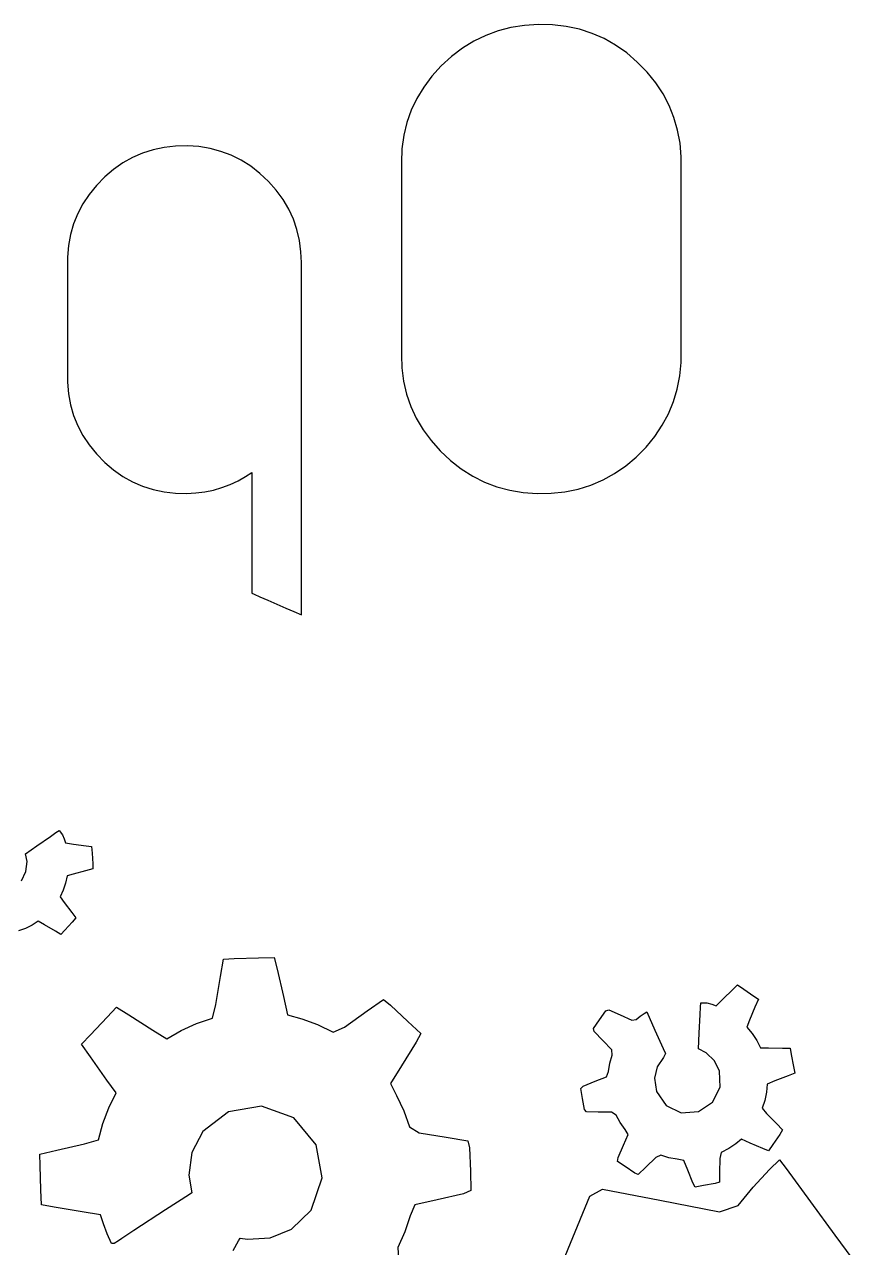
# Model space of a CAD drawing. Header units: metres. Extents: x 523 to 912, y 992 to 1102.
# Drawn here: x 795.8 to 807.15, y 1033.3 to 1050.09 of the extents above; entities that cross this region are included whole.
import ezdxf

# ---------------------------------------------------------------- set-up
doc = ezdxf.new("R2010")
doc.units = ezdxf.units.M

msp = doc.modelspace()

# ---------------------------------------------------------------- linework, layer by layer
at = {"layer": 'COMPONENT1'}
for p, q in [((802.661, 1050.074, 0), (802.476, 1050.046, 0)), ((802.852, 1050.086, 0), (802.661, 1050.074, 0)), ((803.047, 1050.081, 0), (802.852, 1050.086, 0)), ((803.234, 1050.059, 0), (803.047, 1050.081, 0)), ((803.415, 1050.02, 0), (803.234, 1050.059, 0)), ((802.129, 1049.937, 0), (801.966, 1049.858, 0)), ((802.299, 1050, 0), (802.129, 1049.937, 0)), ((802.476, 1050.046, 0), (802.299, 1050, 0)), ((803.588, 1049.964, 0), (803.415, 1050.02, 0)), ((803.754, 1049.892, 0), (803.588, 1049.964, 0)), ((803.912, 1049.802, 0), (803.754, 1049.892, 0)), ((801.81, 1049.761, 0), (801.661, 1049.647, 0)), ((801.966, 1049.858, 0), (801.81, 1049.761, 0)), ((804.064, 1049.695, 0), (803.912, 1049.802, 0)), ((801.661, 1049.647, 0), (801.519, 1049.517, 0)), ((804.209, 1049.571, 0), (804.064, 1049.695, 0)), ((804.344, 1049.433, 0), (804.209, 1049.571, 0)), ((801.519, 1049.517, 0), (801.391, 1049.376, 0)), ((804.462, 1049.287, 0), (804.344, 1049.433, 0)), ((801.279, 1049.227, 0), (801.185, 1049.072, 0)), ((801.391, 1049.376, 0), (801.279, 1049.227, 0)), ((804.563, 1049.135, 0), (804.462, 1049.287, 0)), ((801.185, 1049.072, 0), (801.108, 1048.91, 0)), ((804.647, 1048.976, 0), (804.563, 1049.135, 0)), ((801.108, 1048.91, 0), (801.048, 1048.741, 0)), ((804.713, 1048.809, 0), (804.647, 1048.976, 0)), ((801.048, 1048.741, 0), (801.005, 1048.565, 0)), ((804.763, 1048.636, 0), (804.713, 1048.809, 0)), ((801.005, 1048.565, 0), (800.979, 1048.381, 0)), ((804.796, 1048.456, 0), (804.763, 1048.636, 0)), ((797.715, 1048.4, 0), (797.564, 1048.368, 0)), ((797.871, 1048.418, 0), (797.715, 1048.4, 0)), ((798.034, 1048.421, 0), (797.871, 1048.418, 0)), ((798.193, 1048.41, 0), (798.034, 1048.421, 0)), ((798.347, 1048.385, 0), (798.193, 1048.41, 0)), ((798.495, 1048.345, 0), (798.347, 1048.385, 0)), ((800.979, 1048.381, 0), (800.971, 1048.191, 0)), ((804.811, 1048.268, 0), (804.796, 1048.456, 0)), ((797.28, 1048.261, 0), (797.147, 1048.187, 0)), ((797.419, 1048.322, 0), (797.28, 1048.261, 0)), ((797.564, 1048.368, 0), (797.419, 1048.322, 0)), ((798.637, 1048.291, 0), (798.495, 1048.345, 0)), ((798.774, 1048.222, 0), (798.637, 1048.291, 0)), ((798.904, 1048.14, 0), (798.774, 1048.222, 0)), ((804.813, 1048.15, 0), (804.811, 1048.268, 0)), ((797.02, 1048.097, 0), (796.899, 1047.994, 0)), ((797.147, 1048.187, 0), (797.02, 1048.097, 0)), ((799.029, 1048.043, 0), (798.904, 1048.14, 0)), ((799.147, 1047.932, 0), (799.029, 1048.043, 0)), ((800.971, 1048.191, 0), (800.971, 1048.08, 0)), ((800.971, 1048.08, 0), (800.971, 1047.787, 0)), ((804.813, 1047.922, 0), (804.813, 1048.15, 0)), ((796.785, 1047.878, 0), (796.686, 1047.755, 0)), ((796.899, 1047.994, 0), (796.785, 1047.878, 0)), ((799.254, 1047.812, 0), (799.147, 1047.932, 0)), ((804.813, 1047.549, 0), (804.813, 1047.922, 0)), ((796.686, 1047.755, 0), (796.601, 1047.626, 0)), ((799.347, 1047.686, 0), (799.254, 1047.812, 0)), ((800.971, 1047.787, 0), (800.971, 1047.372, 0)), ((796.601, 1047.626, 0), (796.53, 1047.492, 0)), ((799.425, 1047.554, 0), (799.347, 1047.686, 0)), ((799.489, 1047.416, 0), (799.425, 1047.554, 0)), ((804.813, 1047.088, 0), (804.813, 1047.549, 0)), ((796.53, 1047.492, 0), (796.473, 1047.351, 0)), ((799.538, 1047.272, 0), (799.489, 1047.416, 0)), ((800.971, 1047.372, 0), (800.971, 1046.893, 0)), ((796.431, 1047.205, 0), (796.403, 1047.052, 0)), ((796.473, 1047.351, 0), (796.431, 1047.205, 0)), ((799.573, 1047.122, 0), (799.538, 1047.272, 0)), ((796.403, 1047.052, 0), (796.389, 1046.894, 0)), ((799.593, 1046.967, 0), (799.573, 1047.122, 0)), ((804.813, 1046.601, 0), (804.813, 1047.088, 0)), ((796.389, 1046.894, 0), (796.387, 1046.8, 0)), ((799.599, 1046.818, 0), (799.593, 1046.967, 0)), ((800.971, 1046.893, 0), (800.971, 1046.412, 0)), ((796.387, 1046.8, 0), (796.387, 1046.67, 0)), ((799.599, 1046.58, 0), (799.599, 1046.818, 0)), ((796.387, 1046.67, 0), (796.387, 1046.452, 0)), ((799.599, 1046.018, 0), (799.599, 1046.58, 0)), ((804.813, 1046.147, 0), (804.813, 1046.601, 0)), ((796.387, 1046.452, 0), (796.387, 1046.18, 0)), ((800.971, 1046.412, 0), (800.971, 1045.988, 0)), ((796.387, 1046.18, 0), (796.387, 1045.891, 0)), ((804.813, 1045.785, 0), (804.813, 1046.147, 0)), ((796.387, 1045.891, 0), (796.387, 1045.62, 0)), ((799.599, 1045.243, 0), (799.599, 1046.018, 0)), ((800.971, 1045.988, 0), (800.971, 1045.68, 0)), ((804.813, 1045.575, 0), (804.813, 1045.785, 0)), ((796.387, 1045.62, 0), (796.387, 1045.401, 0)), ((800.971, 1045.68, 0), (800.971, 1045.548, 0)), ((800.971, 1045.548, 0), (800.978, 1045.375, 0)), ((804.81, 1045.45, 0), (804.813, 1045.575, 0)), ((796.387, 1045.401, 0), (796.387, 1045.272, 0)), ((800.978, 1045.375, 0), (801.002, 1045.191, 0)), ((804.793, 1045.264, 0), (804.81, 1045.45, 0)), ((796.387, 1045.272, 0), (796.389, 1045.178, 0)), ((799.599, 1044.362, 0), (799.599, 1045.243, 0)), ((801.002, 1045.191, 0), (801.043, 1045.014, 0)), ((804.759, 1045.084, 0), (804.793, 1045.264, 0)), ((796.389, 1045.178, 0), (796.403, 1045.019, 0)), ((796.403, 1045.019, 0), (796.431, 1044.866, 0)), ((804.708, 1044.911, 0), (804.759, 1045.084, 0)), ((796.431, 1044.866, 0), (796.473, 1044.72, 0)), ((801.043, 1045.014, 0), (801.101, 1044.845, 0)), ((804.639, 1044.745, 0), (804.708, 1044.911, 0)), ((796.473, 1044.72, 0), (796.53, 1044.579, 0)), ((801.101, 1044.845, 0), (801.176, 1044.682, 0)), ((801.176, 1044.682, 0), (801.269, 1044.526, 0)), ((804.553, 1044.586, 0), (804.639, 1044.745, 0)), ((796.53, 1044.579, 0), (796.601, 1044.445, 0)), ((801.269, 1044.526, 0), (801.379, 1044.377, 0)), ((804.451, 1044.434, 0), (804.553, 1044.586, 0)), ((796.601, 1044.445, 0), (796.686, 1044.316, 0)), ((799.599, 1043.487, 0), (799.599, 1044.362, 0)), ((801.379, 1044.377, 0), (801.506, 1044.235, 0)), ((804.331, 1044.288, 0), (804.451, 1044.434, 0)), ((796.686, 1044.316, 0), (796.785, 1044.194, 0)), ((796.785, 1044.194, 0), (796.899, 1044.078, 0)), ((801.506, 1044.235, 0), (801.646, 1044.103, 0)), ((804.195, 1044.151, 0), (804.331, 1044.288, 0)), ((796.899, 1044.078, 0), (797.02, 1043.974, 0)), ((801.646, 1044.103, 0), (801.794, 1043.988, 0)), ((803.899, 1043.925, 0), (804.051, 1044.029, 0)), ((804.051, 1044.029, 0), (804.195, 1044.151, 0)), ((797.02, 1043.974, 0), (797.147, 1043.885, 0)), ((797.147, 1043.885, 0), (797.28, 1043.811, 0)), ((798.73, 1043.824, 0), (798.834, 1043.884, 0)), ((798.834, 1043.884, 0), (798.917, 1043.937, 0)), ((798.917, 1043.937, 0), (798.917, 1043.844, 0)), ((798.917, 1043.844, 0), (798.917, 1043.643, 0)), ((801.794, 1043.988, 0), (801.95, 1043.889, 0)), ((801.95, 1043.889, 0), (802.112, 1043.808, 0)), ((803.739, 1043.837, 0), (803.899, 1043.925, 0)), ((797.28, 1043.811, 0), (797.419, 1043.75, 0)), ((797.419, 1043.75, 0), (797.564, 1043.704, 0)), ((797.564, 1043.704, 0), (797.715, 1043.672, 0)), ((798.274, 1043.674, 0), (798.393, 1043.698, 0)), ((798.393, 1043.698, 0), (798.509, 1043.731, 0)), ((798.509, 1043.731, 0), (798.621, 1043.773, 0)), ((798.621, 1043.773, 0), (798.73, 1043.824, 0)), ((802.112, 1043.808, 0), (802.282, 1043.743, 0)), ((802.282, 1043.743, 0), (802.458, 1043.696, 0)), ((802.458, 1043.696, 0), (802.642, 1043.665, 0)), ((803.028, 1043.655, 0), (803.217, 1043.675, 0)), ((803.217, 1043.675, 0), (803.399, 1043.712, 0)), ((803.399, 1043.712, 0), (803.573, 1043.766, 0)), ((803.573, 1043.766, 0), (803.739, 1043.837, 0)), ((797.715, 1043.672, 0), (797.871, 1043.655, 0)), ((797.871, 1043.655, 0), (798.024, 1043.651, 0)), ((798.024, 1043.651, 0), (798.151, 1043.658, 0)), ((798.151, 1043.658, 0), (798.274, 1043.674, 0)), ((798.917, 1043.643, 0), (798.917, 1043.373, 0)), ((802.642, 1043.665, 0), (802.833, 1043.652, 0)), ((802.833, 1043.652, 0), (803.028, 1043.655, 0)), ((798.917, 1043.373, 0), (798.917, 1043.07, 0)), ((799.599, 1042.726, 0), (799.599, 1043.487, 0)), ((798.917, 1043.07, 0), (798.917, 1042.772, 0)), ((798.917, 1042.772, 0), (798.917, 1042.516, 0)), ((799.599, 1042.189, 0), (799.599, 1042.726, 0)), ((798.917, 1042.516, 0), (798.917, 1042.341, 0)), ((798.917, 1042.341, 0), (798.918, 1042.283, 0)), ((798.918, 1042.283, 0), (798.951, 1042.269, 0)), ((798.951, 1042.269, 0), (799.03, 1042.234, 0)), ((799.03, 1042.234, 0), (799.14, 1042.186, 0)), ((799.14, 1042.186, 0), (799.264, 1042.132, 0)), ((799.599, 1041.986, 0), (799.599, 1042.189, 0)), ((799.264, 1042.132, 0), (799.387, 1042.078, 0)), ((799.387, 1042.078, 0), (799.495, 1042.032, 0)), ((799.495, 1042.032, 0), (799.599, 1041.986, 0)), ((796.156, 1038.946, 0), (796.229, 1038.997, 0)), ((796.229, 1038.997, 0), (796.275, 1039.028, 0)), ((796.275, 1039.028, 0), (796.318, 1038.969, 0)), ((795.812, 1038.708, 0), (795.968, 1038.817, 0)), ((795.968, 1038.817, 0), (796.156, 1038.946, 0)), ((796.318, 1038.969, 0), (796.342, 1038.91, 0)), ((796.342, 1038.91, 0), (796.362, 1038.856, 0)), ((796.362, 1038.856, 0), (796.472, 1038.841, 0)), ((796.472, 1038.841, 0), (796.643, 1038.817, 0)), ((796.643, 1038.817, 0), (796.72, 1038.806, 0)), ((795.833, 1038.602, 0), (795.812, 1038.708, 0)), ((796.72, 1038.806, 0), (796.725, 1038.714, 0)), ((796.725, 1038.714, 0), (796.734, 1038.568, 0)), ((795.818, 1038.464, 0), (795.833, 1038.602, 0)), ((796.636, 1038.472, 0), (796.468, 1038.429, 0)), ((796.737, 1038.499, 0), (796.636, 1038.472, 0)), ((796.734, 1038.568, 0), (796.737, 1038.499, 0)), ((795.755, 1038.337, 0), (795.818, 1038.464, 0)), ((796.362, 1038.304, 0), (796.328, 1038.208, 0)), ((796.385, 1038.403, 0), (796.362, 1038.304, 0)), ((796.468, 1038.429, 0), (796.385, 1038.403, 0)), ((796.328, 1038.208, 0), (796.286, 1038.117, 0)), ((796.286, 1038.117, 0), (796.344, 1038.04, 0)), ((796.344, 1038.04, 0), (796.448, 1037.902, 0)), ((796.448, 1037.902, 0), (796.504, 1037.828, 0)), ((796.504, 1037.828, 0), (796.451, 1037.77, 0)), ((795.812, 1037.684, 0), (795.716, 1037.649, 0)), ((795.904, 1037.729, 0), (795.812, 1037.684, 0)), ((795.987, 1037.781, 0), (795.904, 1037.729, 0)), ((796.073, 1037.731, 0), (795.987, 1037.781, 0)), ((796.222, 1037.643, 0), (796.073, 1037.731, 0)), ((796.298, 1037.598, 0), (796.222, 1037.643, 0)), ((796.353, 1037.66, 0), (796.298, 1037.598, 0)), ((796.451, 1037.77, 0), (796.353, 1037.66, 0)), ((798.489, 1037.022, 0), (798.529, 1037.262, 0)), ((798.529, 1037.262, 0), (798.678, 1037.269, 0)), ((798.678, 1037.269, 0), (799.01, 1037.279, 0)), ((799.01, 1037.279, 0), (799.225, 1037.286, 0)), ((799.225, 1037.286, 0), (799.265, 1037.125, 0)), ((798.425, 1036.638, 0), (798.489, 1037.022, 0)), ((799.265, 1037.125, 0), (799.352, 1036.747, 0)), ((805.384, 1036.71, 0), (805.523, 1036.846, 0)), ((805.523, 1036.846, 0), (805.587, 1036.907, 0)), ((805.587, 1036.907, 0), (805.672, 1036.848, 0)), ((805.672, 1036.848, 0), (805.808, 1036.755, 0)), ((798.378, 1036.453, 0), (798.425, 1036.638, 0)), ((799.352, 1036.747, 0), (799.41, 1036.495, 0)), ((800.504, 1036.55, 0), (800.726, 1036.708, 0)), ((800.726, 1036.708, 0), (800.823, 1036.632, 0)), ((800.823, 1036.632, 0), (801.062, 1036.407, 0)), ((805.078, 1036.602, 0), (805.081, 1036.663, 0)), ((805.081, 1036.663, 0), (805.164, 1036.661, 0)), ((805.164, 1036.661, 0), (805.233, 1036.642, 0)), ((805.233, 1036.642, 0), (805.294, 1036.622, 0)), ((805.294, 1036.622, 0), (805.384, 1036.71, 0)), ((805.808, 1036.755, 0), (805.872, 1036.71, 0)), ((805.872, 1036.71, 0), (805.825, 1036.602, 0)), ((796.702, 1036.224, 0), (796.932, 1036.467, 0)), ((796.932, 1036.467, 0), (797.059, 1036.603, 0)), ((797.059, 1036.603, 0), (797.23, 1036.497, 0)), ((797.23, 1036.497, 0), (797.561, 1036.289, 0)), ((799.41, 1036.495, 0), (799.603, 1036.442, 0)), ((800.192, 1036.327, 0), (800.504, 1036.55, 0)), ((803.692, 1036.429, 0), (803.776, 1036.551, 0)), ((803.776, 1036.551, 0), (803.817, 1036.564, 0)), ((803.817, 1036.564, 0), (803.973, 1036.496, 0)), ((803.973, 1036.496, 0), (804.136, 1036.426, 0)), ((804.193, 1036.433, 0), (804.247, 1036.477, 0)), ((804.247, 1036.477, 0), (804.305, 1036.517, 0)), ((804.305, 1036.517, 0), (804.34, 1036.538, 0)), ((804.34, 1036.538, 0), (804.451, 1036.289, 0)), ((805.059, 1036.245, 0), (805.073, 1036.501, 0)), ((805.073, 1036.501, 0), (805.078, 1036.602, 0)), ((805.825, 1036.602, 0), (805.749, 1036.423, 0)), ((797.947, 1036.282, 0), (798.159, 1036.379, 0)), ((798.159, 1036.379, 0), (798.378, 1036.453, 0)), ((799.603, 1036.442, 0), (799.822, 1036.363, 0)), ((799.822, 1036.363, 0), (800.034, 1036.26, 0)), ((800.034, 1036.26, 0), (800.192, 1036.327, 0)), ((801.062, 1036.407, 0), (801.237, 1036.243, 0)), ((803.609, 1036.309, 0), (803.692, 1036.429, 0)), ((803.616, 1036.267, 0), (803.609, 1036.309, 0)), ((804.136, 1036.426, 0), (804.193, 1036.433, 0)), ((805.749, 1036.423, 0), (805.715, 1036.33, 0)), ((805.715, 1036.33, 0), (805.786, 1036.242, 0)), ((796.58, 1036.093, 0), (796.702, 1036.224, 0)), ((797.561, 1036.289, 0), (797.754, 1036.169, 0)), ((797.754, 1036.169, 0), (797.947, 1036.282, 0)), ((801.237, 1036.243, 0), (801.174, 1036.122, 0)), ((803.737, 1036.143, 0), (803.616, 1036.267, 0)), ((803.859, 1036.018, 0), (803.737, 1036.143, 0)), ((804.451, 1036.289, 0), (804.565, 1036.036, 0)), ((805.048, 1036.031, 0), (805.059, 1036.245, 0)), ((805.786, 1036.242, 0), (805.849, 1036.146, 0)), ((805.849, 1036.146, 0), (805.9, 1036.045, 0)), ((796.702, 1035.923, 0), (796.58, 1036.093, 0)), ((801.174, 1036.122, 0), (800.972, 1035.799, 0)), ((803.863, 1035.944, 0), (803.859, 1036.018, 0)), ((804.565, 1036.036, 0), (804.595, 1035.968, 0)), ((804.595, 1035.968, 0), (804.569, 1035.911, 0)), ((805.156, 1035.976, 0), (805.048, 1036.031, 0)), ((805.269, 1035.868, 0), (805.156, 1035.976, 0)), ((805.9, 1036.045, 0), (806.009, 1036.044, 0)), ((806.009, 1036.044, 0), (806.204, 1036.041, 0)), ((806.204, 1036.041, 0), (806.308, 1036.04, 0)), ((806.308, 1036.04, 0), (806.324, 1035.953, 0)), ((796.93, 1035.603, 0), (796.702, 1035.923, 0)), ((800.972, 1035.799, 0), (800.82, 1035.556, 0)), ((803.814, 1035.721, 0), (803.833, 1035.834, 0)), ((803.833, 1035.834, 0), (803.863, 1035.944, 0)), ((804.569, 1035.911, 0), (804.484, 1035.782, 0)), ((805.339, 1035.724, 0), (805.269, 1035.868, 0)), ((806.324, 1035.953, 0), (806.355, 1035.79, 0)), ((806.355, 1035.79, 0), (806.371, 1035.699, 0)), ((803.631, 1035.586, 0), (803.786, 1035.648, 0)), ((803.786, 1035.648, 0), (803.814, 1035.721, 0)), ((804.484, 1035.782, 0), (804.447, 1035.63, 0)), ((804.447, 1035.63, 0), (804.473, 1035.445, 0)), ((805.346, 1035.504, 0), (805.339, 1035.724, 0)), ((806.279, 1035.662, 0), (806.098, 1035.59, 0)), ((806.371, 1035.699, 0), (806.279, 1035.662, 0)), ((797.058, 1035.425, 0), (796.93, 1035.603, 0)), ((800.82, 1035.556, 0), (800.903, 1035.39, 0)), ((803.433, 1035.487, 0), (803.465, 1035.52, 0)), ((803.458, 1035.35, 0), (803.433, 1035.487, 0)), ((803.465, 1035.52, 0), (803.631, 1035.586, 0)), ((805.242, 1035.299, 0), (805.346, 1035.504, 0)), ((805.994, 1035.548, 0), (805.983, 1035.437, 0)), ((806.098, 1035.59, 0), (805.994, 1035.548, 0)), ((796.955, 1035.221, 0), (797.058, 1035.425, 0)), ((800.903, 1035.39, 0), (801.004, 1035.18, 0)), ((803.486, 1035.199, 0), (803.458, 1035.35, 0)), ((804.473, 1035.445, 0), (804.605, 1035.254, 0)), ((805.049, 1035.17, 0), (805.242, 1035.299, 0)), ((805.959, 1035.324, 0), (805.925, 1035.215, 0)), ((805.983, 1035.437, 0), (805.959, 1035.324, 0)), ((796.873, 1035.005, 0), (796.955, 1035.221, 0)), ((798.597, 1035.168, 0), (798.248, 1034.895, 0)), ((799.053, 1035.244, 0), (798.597, 1035.168, 0)), ((799.493, 1035.084, 0), (799.053, 1035.244, 0)), ((801.004, 1035.18, 0), (801.082, 1034.961, 0)), ((803.512, 1035.164, 0), (803.486, 1035.199, 0)), ((803.674, 1035.162, 0), (803.512, 1035.164, 0)), ((803.855, 1035.16, 0), (803.674, 1035.162, 0)), ((803.919, 1035.12, 0), (803.855, 1035.16, 0)), ((803.975, 1035.018, 0), (803.919, 1035.12, 0)), ((804.605, 1035.254, 0), (804.811, 1035.154, 0)), ((804.811, 1035.154, 0), (805.049, 1035.17, 0)), ((805.925, 1035.215, 0), (805.985, 1035.142, 0)), ((805.985, 1035.142, 0), (806.12, 1035.004, 0)), ((796.814, 1034.783, 0), (796.873, 1035.005, 0)), ((799.803, 1034.715, 0), (799.493, 1035.084, 0)), ((801.082, 1034.961, 0), (801.216, 1034.88, 0)), ((804.041, 1034.924, 0), (803.975, 1035.018, 0)), ((806.12, 1035.004, 0), (806.205, 1034.918, 0)), ((796.624, 1034.729, 0), (796.814, 1034.783, 0)), ((798.248, 1034.895, 0), (798.097, 1034.609, 0)), ((801.216, 1034.88, 0), (801.587, 1034.819, 0)), ((801.587, 1034.819, 0), (801.883, 1034.769, 0)), ((804.021, 1034.711, 0), (804.083, 1034.854, 0)), ((804.083, 1034.854, 0), (804.041, 1034.924, 0)), ((805.639, 1034.789, 0), (805.561, 1034.728, 0)), ((805.757, 1034.738, 0), (805.639, 1034.789, 0)), ((806.164, 1034.856, 0), (806.07, 1034.719, 0)), ((806.205, 1034.918, 0), (806.164, 1034.856, 0)), ((796.01, 1034.587, 0), (796.241, 1034.64, 0)), ((796.241, 1034.64, 0), (796.624, 1034.729, 0)), ((799.885, 1034.26, 0), (799.803, 1034.715, 0)), ((801.883, 1034.769, 0), (801.908, 1034.671, 0)), ((801.908, 1034.671, 0), (801.918, 1034.351, 0)), ((803.949, 1034.541, 0), (804.021, 1034.711, 0)), ((805.465, 1034.663, 0), (805.362, 1034.608, 0)), ((805.561, 1034.728, 0), (805.465, 1034.663, 0)), ((805.933, 1034.662, 0), (805.757, 1034.738, 0)), ((806.01, 1034.631, 0), (805.933, 1034.662, 0)), ((806.07, 1034.719, 0), (806.01, 1034.631, 0)), ((796.013, 1034.431, 0), (796.01, 1034.587, 0)), ((798.097, 1034.609, 0), (798.055, 1034.297, 0)), ((803.937, 1034.487, 0), (803.949, 1034.541, 0)), ((804.045, 1034.414, 0), (803.937, 1034.487, 0)), ((804.463, 1034.54, 0), (804.329, 1034.409, 0)), ((804.534, 1034.57, 0), (804.463, 1034.54, 0)), ((804.644, 1034.537, 0), (804.534, 1034.57, 0)), ((804.759, 1034.516, 0), (804.644, 1034.537, 0)), ((804.849, 1034.5, 0), (804.759, 1034.516, 0)), ((804.902, 1034.368, 0), (804.849, 1034.5, 0)), ((805.342, 1034.525, 0), (805.34, 1034.335, 0)), ((805.362, 1034.608, 0), (805.342, 1034.525, 0)), ((806.026, 1034.377, 0), (806.163, 1034.509, 0)), ((806.163, 1034.509, 0), (806.252, 1034.389, 0)), ((796.024, 1034.098, 0), (796.013, 1034.431, 0)), ((798.055, 1034.297, 0), (798.095, 1034.056, 0)), ((801.918, 1034.351, 0), (801.926, 1034.089, 0)), ((804.176, 1034.324, 0), (804.045, 1034.414, 0)), ((804.222, 1034.305, 0), (804.176, 1034.324, 0)), ((804.329, 1034.409, 0), (804.222, 1034.305, 0)), ((804.972, 1034.192, 0), (804.902, 1034.368, 0)), ((805.34, 1034.335, 0), (805.338, 1034.199, 0)), ((805.8, 1034.134, 0), (806.026, 1034.377, 0)), ((806.252, 1034.389, 0), (806.923, 1033.476, 0)), ((799.731, 1033.819, 0), (799.885, 1034.26, 0)), ((805.002, 1034.132, 0), (804.972, 1034.192, 0)), ((805.12, 1034.154, 0), (805.002, 1034.132, 0)), ((805.279, 1034.183, 0), (805.12, 1034.154, 0)), ((805.338, 1034.199, 0), (805.279, 1034.183, 0)), ((805.592, 1033.879, 0), (805.8, 1034.134, 0)), ((796.03, 1033.89, 0), (796.024, 1034.098, 0)), ((798.062, 1034.034, 0), (797.735, 1033.82, 0)), ((798.095, 1034.056, 0), (798.062, 1034.034, 0)), ((801.463, 1033.959, 0), (801.157, 1033.889, 0)), ((801.825, 1034.043, 0), (801.463, 1033.959, 0)), ((801.926, 1034.089, 0), (801.825, 1034.043, 0)), ((803.294, 1033.366, 0), (803.558, 1034.01, 0)), ((803.558, 1034.01, 0), (803.733, 1034.107, 0)), ((803.733, 1034.107, 0), (804.52, 1033.952, 0)), ((804.52, 1033.952, 0), (805.338, 1033.792, 0)), ((796.204, 1033.859, 0), (796.03, 1033.89, 0)), ((796.591, 1033.794, 0), (796.204, 1033.859, 0)), ((796.841, 1033.752, 0), (796.591, 1033.794, 0)), ((797.735, 1033.82, 0), (797.301, 1033.537, 0)), ((799.462, 1033.557, 0), (799.731, 1033.819, 0)), ((801.157, 1033.889, 0), (801.093, 1033.737, 0)), ((805.338, 1033.792, 0), (805.592, 1033.879, 0)), ((796.882, 1033.63, 0), (796.841, 1033.752, 0)), ((796.932, 1033.494, 0), (796.882, 1033.63, 0)), ((801.093, 1033.737, 0), (801.019, 1033.518, 0)), ((796.991, 1033.361, 0), (796.932, 1033.494, 0)), ((797.301, 1033.537, 0), (797.132, 1033.426, 0)), ((799.171, 1033.437, 0), (799.462, 1033.557, 0)), ((801.019, 1033.518, 0), (800.921, 1033.305, 0)), ((806.923, 1033.476, 0), (807.697, 1032.423, 0)), ((797.027, 1033.358, 0), (796.991, 1033.361, 0)), ((797.089, 1033.398, 0), (797.027, 1033.358, 0)), ((797.132, 1033.426, 0), (797.089, 1033.398, 0)), ((798.662, 1033.265, 0), (798.736, 1033.395, 0)), ((798.736, 1033.395, 0), (798.757, 1033.433, 0)), ((798.757, 1033.433, 0), (798.861, 1033.421, 0)), ((798.861, 1033.421, 0), (799.171, 1033.437, 0)), ((800.921, 1033.305, 0), (800.931, 1033.154, 0)), ((803.033, 1032.729, 0), (803.294, 1033.366, 0))]:
    msp.add_line(p, q, dxfattribs=at)

doc.saveas('drawing.dxf')
